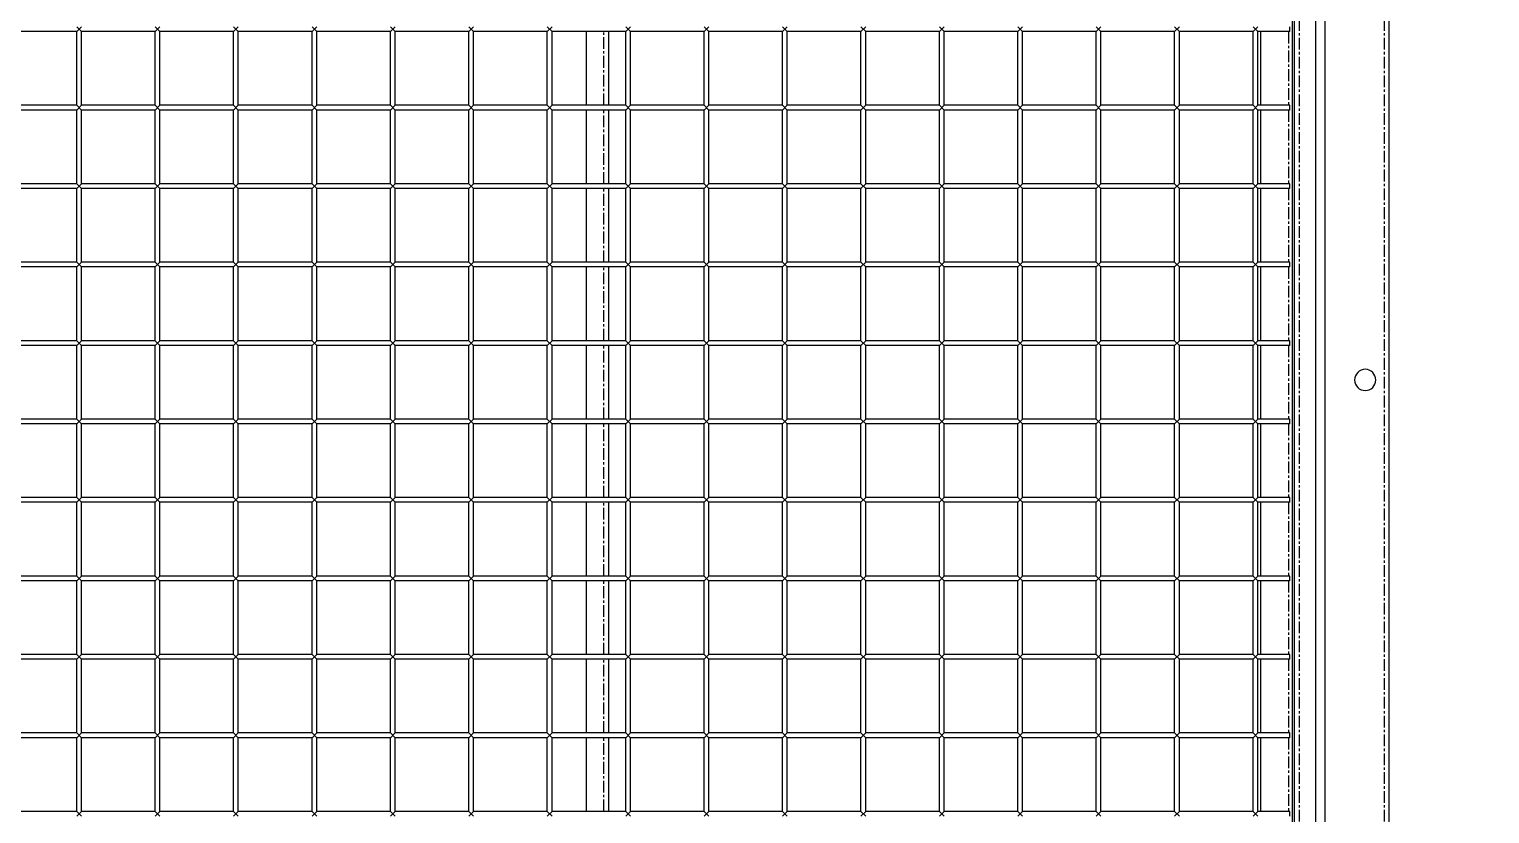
# Model space of a CAD drawing. Header units: millimetres. Extents: x -198529 to 244266, y -64 to 158464.
# Drawn here: x -170966 to -170034, y 107174 to 107674 of the extents above; entities that cross this region are included whole.
import ezdxf

# ---------------------------------------------------------------- set-up
doc = ezdxf.new("R2010")
doc.units = ezdxf.units.MM
doc.linetypes.add('CENTER', pattern=[12, 7.5, -1.5, 1.5, -1.5])
doc.linetypes.add('HIDDEN2', pattern=[4.7625, 3.175, -1.5875])
doc.layers.add('0-DCC', color=30, linetype='Continuous')
doc.layers.add('K-CEIL-DCC-RACK', color=10, linetype='Continuous')

# ---------------------------------------------------------------- blocks, each defined once
blk = doc.blocks.new('DCC2850x1800(右)')
at = {"color": 0, "linetype": 'Continuous'}
for p, q in [((62906, -72678.48), (62906, -74478.48)), ((62966, -74478.48), (62966, -72678.48)), ((62967.5, -72730.88), (62967.5, -74426.08)), ((62969, -73706.48), (62969, -73703.48)), ((62969, -73706.48), (62989.5, -73706.48)), ((62987.5, -73753.48), (62987.5, -73706.48)), ((62992.5, -73703.48), (62989.5, -73706.48)), ((62992.5, -73706.48), (62989.5, -73703.48)), ((62989.5, -73753.48), (62989.5, -73706.48)), ((62992.5, -73753.48), (62992.5, -73706.48)), ((62992.5, -73706.48), (63039.5, -73706.48)), ((63042.5, -73703.48), (63039.5, -73706.48)), ((63042.5, -73706.48), (63039.5, -73703.48)), ((63039.5, -73753.48), (63039.5, -73706.48)), ((63042.5, -73706.48), (63089.5, -73706.48)), ((63042.5, -73753.48), (63042.5, -73706.48)), ((63092.5, -73703.48), (63089.5, -73706.48)), ((63092.5, -73706.48), (63089.5, -73703.48)), ((63089.5, -73753.48), (63089.5, -73706.48)), ((63092.5, -73706.48), (63139.5, -73706.48)), ((63092.5, -73753.48), (63092.5, -73706.48)), ((63142.5, -73703.48), (63139.5, -73706.48)), ((63142.5, -73706.48), (63139.5, -73703.48)), ((63139.5, -73753.48), (63139.5, -73706.48)), ((63142.5, -73706.48), (63189.5, -73706.48)), ((63142.5, -73753.48), (63142.5, -73706.48)), ((63192.5, -73703.48), (63189.5, -73706.48)), ((63192.5, -73706.48), (63189.5, -73703.48)), ((63189.5, -73753.48), (63189.5, -73706.48)), ((63192.5, -73706.48), (63239.5, -73706.48)), ((63192.5, -73753.48), (63192.5, -73706.48)), ((63242.5, -73703.48), (63239.5, -73706.48)), ((63242.5, -73706.48), (63239.5, -73703.48)), ((63239.5, -73753.48), (63239.5, -73706.48)), ((63242.5, -73706.48), (63289.5, -73706.48)), ((63242.5, -73753.48), (63242.5, -73706.48)), ((63292.5, -73703.48), (63289.5, -73706.48)), ((63292.5, -73706.48), (63289.5, -73703.48)), ((63289.5, -73753.48), (63289.5, -73706.48)), ((63292.5, -73706.48), (63339.5, -73706.48)), ((63292.5, -73753.48), (63292.5, -73706.48)), ((63342.5, -73703.48), (63339.5, -73706.48)), ((63342.5, -73706.48), (63339.5, -73703.48)), ((63339.5, -73753.48), (63339.5, -73706.48)), ((63342.5, -73706.48), (63389.5, -73706.48)), ((63342.5, -73753.48), (63342.5, -73706.48)), ((63392.5, -73703.48), (63389.5, -73706.48)), ((63392.5, -73706.48), (63389.5, -73703.48)), ((63389.5, -73753.48), (63389.5, -73706.48)), ((63392.5, -73706.48), (63439.5, -73706.48)), ((63392.5, -73753.48), (63392.5, -73706.48)), ((63403.5, -73706.48), (63403.5, -73753.48)), ((63417.5, -73753.48), (63417.5, -73706.48)), ((63442.5, -73703.48), (63439.5, -73706.48)), ((63442.5, -73706.48), (63439.5, -73703.48)), ((63439.5, -73753.48), (63439.5, -73706.48)), ((63442.5, -73706.48), (63489.5, -73706.48)), ((63442.5, -73753.48), (63442.5, -73706.48)), ((63492.5, -73703.48), (63489.5, -73706.48)), ((63492.5, -73706.48), (63489.5, -73703.48)), ((63489.5, -73753.48), (63489.5, -73706.48)), ((63492.5, -73706.48), (63539.5, -73706.48)), ((63492.5, -73753.48), (63492.5, -73706.48)), ((63542.5, -73703.48), (63539.5, -73706.48)), ((63542.5, -73706.48), (63539.5, -73703.48)), ((63539.5, -73753.48), (63539.5, -73706.48)), ((63542.5, -73706.48), (63589.5, -73706.48)), ((63542.5, -73753.48), (63542.5, -73706.48)), ((63592.5, -73703.48), (63589.5, -73706.48)), ((63592.5, -73706.48), (63589.5, -73703.48)), ((63589.5, -73753.48), (63589.5, -73706.48)), ((63592.5, -73706.48), (63639.5, -73706.48)), ((63592.5, -73753.48), (63592.5, -73706.48)), ((63642.5, -73703.48), (63639.5, -73706.48)), ((63642.5, -73706.48), (63639.5, -73703.48)), ((63639.5, -73753.48), (63639.5, -73706.48)), ((63642.5, -73706.48), (63689.5, -73706.48)), ((63642.5, -73753.48), (63642.5, -73706.48)), ((63692.5, -73703.48), (63689.5, -73706.48)), ((63692.5, -73706.48), (63689.5, -73703.48)), ((63689.5, -73753.48), (63689.5, -73706.48)), ((63692.5, -73706.48), (63739.5, -73706.48)), ((63692.5, -73753.48), (63692.5, -73706.48)), ((63742.5, -73703.48), (63739.5, -73706.48)), ((63742.5, -73706.48), (63739.5, -73703.48)), ((63739.5, -73753.48), (63739.5, -73706.48)), ((63742.5, -73706.48), (63789.5, -73706.48)), ((63742.5, -73753.48), (63742.5, -73706.48)), ((62969, -73753.48), (62989.5, -73753.48)), ((62969, -73756.48), (62969, -73753.48)), ((62969, -73756.48), (62989.5, -73756.48)), ((62987.5, -73803.48), (62987.5, -73756.48)), ((62992.5, -73753.48), (62989.5, -73756.48)), ((62992.5, -73756.48), (62989.5, -73753.48)), ((62989.5, -73803.48), (62989.5, -73756.48)), ((62992.5, -73753.48), (63039.5, -73753.48)), ((62992.5, -73803.48), (62992.5, -73756.48)), ((62992.5, -73756.48), (63039.5, -73756.48)), ((63042.5, -73753.48), (63039.5, -73756.48)), ((63042.5, -73756.48), (63039.5, -73753.48)), ((63039.5, -73803.48), (63039.5, -73756.48)), ((63042.5, -73753.48), (63089.5, -73753.48)), ((63042.5, -73756.48), (63089.5, -73756.48)), ((63042.5, -73803.48), (63042.5, -73756.48)), ((63092.5, -73753.48), (63089.5, -73756.48)), ((63092.5, -73756.48), (63089.5, -73753.48)), ((63089.5, -73803.48), (63089.5, -73756.48)), ((63092.5, -73753.48), (63139.5, -73753.48)), ((63092.5, -73756.48), (63139.5, -73756.48)), ((63092.5, -73803.48), (63092.5, -73756.48)), ((63142.5, -73753.48), (63139.5, -73756.48)), ((63142.5, -73756.48), (63139.5, -73753.48)), ((63139.5, -73803.48), (63139.5, -73756.48)), ((63142.5, -73753.48), (63189.5, -73753.48)), ((63142.5, -73756.48), (63189.5, -73756.48)), ((63142.5, -73803.48), (63142.5, -73756.48)), ((63192.5, -73753.48), (63189.5, -73756.48)), ((63192.5, -73756.48), (63189.5, -73753.48)), ((63189.5, -73803.48), (63189.5, -73756.48)), ((63192.5, -73753.48), (63239.5, -73753.48)), ((63192.5, -73756.48), (63239.5, -73756.48)), ((63192.5, -73803.48), (63192.5, -73756.48)), ((63242.5, -73753.48), (63239.5, -73756.48)), ((63242.5, -73756.48), (63239.5, -73753.48)), ((63239.5, -73803.48), (63239.5, -73756.48)), ((63242.5, -73753.48), (63289.5, -73753.48)), ((63242.5, -73756.48), (63289.5, -73756.48)), ((63242.5, -73803.48), (63242.5, -73756.48)), ((63292.5, -73753.48), (63289.5, -73756.48)), ((63292.5, -73756.48), (63289.5, -73753.48)), ((63289.5, -73803.48), (63289.5, -73756.48)), ((63292.5, -73753.48), (63339.5, -73753.48)), ((63292.5, -73756.48), (63339.5, -73756.48)), ((63292.5, -73803.48), (63292.5, -73756.48)), ((63342.5, -73753.48), (63339.5, -73756.48)), ((63342.5, -73756.48), (63339.5, -73753.48)), ((63339.5, -73803.48), (63339.5, -73756.48)), ((63342.5, -73753.48), (63389.5, -73753.48)), ((63342.5, -73756.48), (63389.5, -73756.48)), ((63342.5, -73803.48), (63342.5, -73756.48)), ((63392.5, -73753.48), (63389.5, -73756.48)), ((63392.5, -73756.48), (63389.5, -73753.48)), ((63389.5, -73803.48), (63389.5, -73756.48)), ((63392.5, -73753.48), (63439.5, -73753.48)), ((63392.5, -73756.48), (63439.5, -73756.48)), ((63392.5, -73803.48), (63392.5, -73756.48)), ((63403.5, -73756.48), (63403.5, -73803.48)), ((63417.5, -73803.48), (63417.5, -73756.48)), ((63442.5, -73753.48), (63439.5, -73756.48)), ((63442.5, -73756.48), (63439.5, -73753.48)), ((63439.5, -73803.48), (63439.5, -73756.48)), ((63442.5, -73753.48), (63489.5, -73753.48)), ((63442.5, -73756.48), (63489.5, -73756.48)), ((63442.5, -73803.48), (63442.5, -73756.48)), ((63492.5, -73753.48), (63489.5, -73756.48)), ((63492.5, -73756.48), (63489.5, -73753.48)), ((63489.5, -73803.48), (63489.5, -73756.48)), ((63492.5, -73753.48), (63539.5, -73753.48)), ((63492.5, -73756.48), (63539.5, -73756.48)), ((63492.5, -73803.48), (63492.5, -73756.48)), ((63542.5, -73753.48), (63539.5, -73756.48)), ((63542.5, -73756.48), (63539.5, -73753.48)), ((63539.5, -73803.48), (63539.5, -73756.48)), ((63542.5, -73753.48), (63589.5, -73753.48)), ((63542.5, -73756.48), (63589.5, -73756.48)), ((63542.5, -73803.48), (63542.5, -73756.48)), ((63592.5, -73753.48), (63589.5, -73756.48)), ((63592.5, -73756.48), (63589.5, -73753.48)), ((63589.5, -73803.48), (63589.5, -73756.48)), ((63592.5, -73753.48), (63639.5, -73753.48)), ((63592.5, -73756.48), (63639.5, -73756.48)), ((63592.5, -73803.48), (63592.5, -73756.48)), ((63642.5, -73753.48), (63639.5, -73756.48)), ((63642.5, -73756.48), (63639.5, -73753.48)), ((63639.5, -73803.48), (63639.5, -73756.48)), ((63642.5, -73753.48), (63689.5, -73753.48)), ((63642.5, -73756.48), (63689.5, -73756.48)), ((63642.5, -73803.48), (63642.5, -73756.48)), ((63692.5, -73753.48), (63689.5, -73756.48)), ((63692.5, -73756.48), (63689.5, -73753.48)), ((63689.5, -73803.48), (63689.5, -73756.48)), ((63692.5, -73753.48), (63739.5, -73753.48)), ((63692.5, -73756.48), (63739.5, -73756.48)), ((63692.5, -73803.48), (63692.5, -73756.48)), ((63742.5, -73753.48), (63739.5, -73756.48)), ((63742.5, -73756.48), (63739.5, -73753.48)), ((63739.5, -73803.48), (63739.5, -73756.48)), ((63742.5, -73753.48), (63789.5, -73753.48)), ((63742.5, -73756.48), (63789.5, -73756.48)), ((63742.5, -73803.48), (63742.5, -73756.48)), ((62969, -73803.48), (62989.5, -73803.48)), ((62969, -73806.48), (62969, -73803.48)), ((62969, -73806.48), (62989.5, -73806.48)), ((62987.5, -73853.48), (62987.5, -73806.48)), ((62992.5, -73803.48), (62989.5, -73806.48)), ((62992.5, -73806.48), (62989.5, -73803.48)), ((62989.5, -73853.48), (62989.5, -73806.48)), ((62992.5, -73803.48), (63039.5, -73803.48)), ((62992.5, -73853.48), (62992.5, -73806.48)), ((62992.5, -73806.48), (63039.5, -73806.48)), ((63042.5, -73803.48), (63039.5, -73806.48)), ((63042.5, -73806.48), (63039.5, -73803.48)), ((63039.5, -73853.48), (63039.5, -73806.48)), ((63042.5, -73803.48), (63089.5, -73803.48)), ((63042.5, -73806.48), (63089.5, -73806.48)), ((63042.5, -73853.48), (63042.5, -73806.48)), ((63092.5, -73803.48), (63089.5, -73806.48)), ((63092.5, -73806.48), (63089.5, -73803.48)), ((63089.5, -73853.48), (63089.5, -73806.48)), ((63092.5, -73803.48), (63139.5, -73803.48)), ((63092.5, -73806.48), (63139.5, -73806.48)), ((63092.5, -73853.48), (63092.5, -73806.48)), ((63142.5, -73803.48), (63139.5, -73806.48)), ((63142.5, -73806.48), (63139.5, -73803.48)), ((63139.5, -73853.48), (63139.5, -73806.48)), ((63142.5, -73803.48), (63189.5, -73803.48)), ((63142.5, -73806.48), (63189.5, -73806.48)), ((63142.5, -73853.48), (63142.5, -73806.48)), ((63192.5, -73803.48), (63189.5, -73806.48)), ((63192.5, -73806.48), (63189.5, -73803.48)), ((63189.5, -73853.48), (63189.5, -73806.48)), ((63192.5, -73803.48), (63239.5, -73803.48)), ((63192.5, -73806.48), (63239.5, -73806.48)), ((63192.5, -73853.48), (63192.5, -73806.48)), ((63242.5, -73803.48), (63239.5, -73806.48)), ((63242.5, -73806.48), (63239.5, -73803.48)), ((63239.5, -73853.48), (63239.5, -73806.48)), ((63242.5, -73803.48), (63289.5, -73803.48)), ((63242.5, -73806.48), (63289.5, -73806.48)), ((63242.5, -73853.48), (63242.5, -73806.48)), ((63292.5, -73803.48), (63289.5, -73806.48)), ((63292.5, -73806.48), (63289.5, -73803.48)), ((63289.5, -73853.48), (63289.5, -73806.48)), ((63292.5, -73803.48), (63339.5, -73803.48)), ((63292.5, -73806.48), (63339.5, -73806.48)), ((63292.5, -73853.48), (63292.5, -73806.48)), ((63342.5, -73803.48), (63339.5, -73806.48)), ((63342.5, -73806.48), (63339.5, -73803.48)), ((63339.5, -73853.48), (63339.5, -73806.48)), ((63342.5, -73803.48), (63389.5, -73803.48)), ((63342.5, -73806.48), (63389.5, -73806.48)), ((63342.5, -73853.48), (63342.5, -73806.48)), ((63392.5, -73803.48), (63389.5, -73806.48)), ((63392.5, -73806.48), (63389.5, -73803.48)), ((63389.5, -73853.48), (63389.5, -73806.48)), ((63392.5, -73803.48), (63439.5, -73803.48)), ((63392.5, -73806.48), (63439.5, -73806.48)), ((63392.5, -73853.48), (63392.5, -73806.48)), ((63403.5, -73806.48), (63403.5, -73853.48)), ((63417.5, -73853.48), (63417.5, -73806.48)), ((63442.5, -73803.48), (63439.5, -73806.48)), ((63442.5, -73806.48), (63439.5, -73803.48)), ((63439.5, -73853.48), (63439.5, -73806.48)), ((63442.5, -73803.48), (63489.5, -73803.48)), ((63442.5, -73806.48), (63489.5, -73806.48)), ((63442.5, -73853.48), (63442.5, -73806.48)), ((63492.5, -73803.48), (63489.5, -73806.48)), ((63492.5, -73806.48), (63489.5, -73803.48)), ((63489.5, -73853.48), (63489.5, -73806.48)), ((63492.5, -73803.48), (63539.5, -73803.48)), ((63492.5, -73806.48), (63539.5, -73806.48)), ((63492.5, -73853.48), (63492.5, -73806.48)), ((63542.5, -73803.48), (63539.5, -73806.48)), ((63542.5, -73806.48), (63539.5, -73803.48)), ((63539.5, -73853.48), (63539.5, -73806.48)), ((63542.5, -73803.48), (63589.5, -73803.48)), ((63542.5, -73806.48), (63589.5, -73806.48)), ((63542.5, -73853.48), (63542.5, -73806.48)), ((63592.5, -73803.48), (63589.5, -73806.48)), ((63592.5, -73806.48), (63589.5, -73803.48)), ((63589.5, -73853.48), (63589.5, -73806.48)), ((63592.5, -73803.48), (63639.5, -73803.48)), ((63592.5, -73806.48), (63639.5, -73806.48)), ((63592.5, -73853.48), (63592.5, -73806.48)), ((63642.5, -73803.48), (63639.5, -73806.48)), ((63642.5, -73806.48), (63639.5, -73803.48)), ((63639.5, -73853.48), (63639.5, -73806.48)), ((63642.5, -73803.48), (63689.5, -73803.48)), ((63642.5, -73806.48), (63689.5, -73806.48)), ((63642.5, -73853.48), (63642.5, -73806.48)), ((63692.5, -73803.48), (63689.5, -73806.48)), ((63692.5, -73806.48), (63689.5, -73803.48)), ((63689.5, -73853.48), (63689.5, -73806.48)), ((63692.5, -73803.48), (63739.5, -73803.48)), ((63692.5, -73806.48), (63739.5, -73806.48)), ((63692.5, -73853.48), (63692.5, -73806.48)), ((63742.5, -73803.48), (63739.5, -73806.48)), ((63742.5, -73806.48), (63739.5, -73803.48)), ((63739.5, -73853.48), (63739.5, -73806.48)), ((63742.5, -73803.48), (63789.5, -73803.48)), ((63742.5, -73806.48), (63789.5, -73806.48)), ((63742.5, -73853.48), (63742.5, -73806.48)), ((62969, -73853.48), (62989.5, -73853.48)), ((62969, -73856.48), (62969, -73853.48)), ((62969, -73856.48), (62989.5, -73856.48)), ((62987.5, -73903.48), (62987.5, -73856.48)), ((62992.5, -73853.48), (62989.5, -73856.48)), ((62992.5, -73856.48), (62989.5, -73853.48)), ((62989.5, -73903.48), (62989.5, -73856.48)), ((62992.5, -73853.48), (63039.5, -73853.48)), ((62992.5, -73903.48), (62992.5, -73856.48)), ((62992.5, -73856.48), (63039.5, -73856.48)), ((63042.5, -73853.48), (63039.5, -73856.48)), ((63042.5, -73856.48), (63039.5, -73853.48)), ((63039.5, -73903.48), (63039.5, -73856.48)), ((63042.5, -73853.48), (63089.5, -73853.48)), ((63042.5, -73856.48), (63089.5, -73856.48)), ((63042.5, -73903.48), (63042.5, -73856.48)), ((63092.5, -73853.48), (63089.5, -73856.48)), ((63092.5, -73856.48), (63089.5, -73853.48)), ((63089.5, -73903.48), (63089.5, -73856.48)), ((63092.5, -73853.48), (63139.5, -73853.48)), ((63092.5, -73856.48), (63139.5, -73856.48)), ((63092.5, -73903.48), (63092.5, -73856.48)), ((63142.5, -73853.48), (63139.5, -73856.48)), ((63142.5, -73856.48), (63139.5, -73853.48)), ((63139.5, -73903.48), (63139.5, -73856.48)), ((63142.5, -73853.48), (63189.5, -73853.48)), ((63142.5, -73856.48), (63189.5, -73856.48)), ((63142.5, -73903.48), (63142.5, -73856.48)), ((63192.5, -73853.48), (63189.5, -73856.48)), ((63192.5, -73856.48), (63189.5, -73853.48)), ((63189.5, -73903.48), (63189.5, -73856.48)), ((63192.5, -73853.48), (63239.5, -73853.48)), ((63192.5, -73856.48), (63239.5, -73856.48)), ((63192.5, -73903.48), (63192.5, -73856.48)), ((63242.5, -73853.48), (63239.5, -73856.48)), ((63242.5, -73856.48), (63239.5, -73853.48)), ((63239.5, -73903.48), (63239.5, -73856.48)), ((63242.5, -73853.48), (63289.5, -73853.48)), ((63242.5, -73856.48), (63289.5, -73856.48)), ((63242.5, -73903.48), (63242.5, -73856.48)), ((63292.5, -73853.48), (63289.5, -73856.48)), ((63292.5, -73856.48), (63289.5, -73853.48)), ((63289.5, -73903.48), (63289.5, -73856.48)), ((63292.5, -73853.48), (63339.5, -73853.48)), ((63292.5, -73856.48), (63339.5, -73856.48)), ((63292.5, -73903.48), (63292.5, -73856.48)), ((63342.5, -73853.48), (63339.5, -73856.48)), ((63342.5, -73856.48), (63339.5, -73853.48)), ((63339.5, -73903.48), (63339.5, -73856.48)), ((63342.5, -73853.48), (63389.5, -73853.48)), ((63342.5, -73856.48), (63389.5, -73856.48)), ((63342.5, -73903.48), (63342.5, -73856.48)), ((63392.5, -73853.48), (63389.5, -73856.48)), ((63392.5, -73856.48), (63389.5, -73853.48)), ((63389.5, -73903.48), (63389.5, -73856.48)), ((63392.5, -73853.48), (63439.5, -73853.48)), ((63392.5, -73856.48), (63439.5, -73856.48)), ((63392.5, -73903.48), (63392.5, -73856.48)), ((63403.5, -73856.48), (63403.5, -73903.48)), ((63417.5, -73903.48), (63417.5, -73856.48)), ((63442.5, -73853.48), (63439.5, -73856.48)), ((63442.5, -73856.48), (63439.5, -73853.48)), ((63439.5, -73903.48), (63439.5, -73856.48)), ((63442.5, -73853.48), (63489.5, -73853.48)), ((63442.5, -73856.48), (63489.5, -73856.48)), ((63442.5, -73903.48), (63442.5, -73856.48)), ((63492.5, -73853.48), (63489.5, -73856.48)), ((63492.5, -73856.48), (63489.5, -73853.48)), ((63489.5, -73903.48), (63489.5, -73856.48)), ((63492.5, -73853.48), (63539.5, -73853.48)), ((63492.5, -73856.48), (63539.5, -73856.48)), ((63492.5, -73903.48), (63492.5, -73856.48)), ((63542.5, -73853.48), (63539.5, -73856.48)), ((63542.5, -73856.48), (63539.5, -73853.48)), ((63539.5, -73903.48), (63539.5, -73856.48)), ((63542.5, -73853.48), (63589.5, -73853.48)), ((63542.5, -73856.48), (63589.5, -73856.48)), ((63542.5, -73903.48), (63542.5, -73856.48)), ((63592.5, -73853.48), (63589.5, -73856.48)), ((63592.5, -73856.48), (63589.5, -73853.48)), ((63589.5, -73903.48), (63589.5, -73856.48)), ((63592.5, -73853.48), (63639.5, -73853.48)), ((63592.5, -73856.48), (63639.5, -73856.48)), ((63592.5, -73903.48), (63592.5, -73856.48)), ((63642.5, -73853.48), (63639.5, -73856.48)), ((63642.5, -73856.48), (63639.5, -73853.48)), ((63639.5, -73903.48), (63639.5, -73856.48)), ((63642.5, -73853.48), (63689.5, -73853.48)), ((63642.5, -73856.48), (63689.5, -73856.48)), ((63642.5, -73903.48), (63642.5, -73856.48)), ((63692.5, -73853.48), (63689.5, -73856.48)), ((63692.5, -73856.48), (63689.5, -73853.48)), ((63689.5, -73903.48), (63689.5, -73856.48)), ((63692.5, -73853.48), (63739.5, -73853.48)), ((63692.5, -73856.48), (63739.5, -73856.48)), ((63692.5, -73903.48), (63692.5, -73856.48)), ((63742.5, -73853.48), (63739.5, -73856.48)), ((63742.5, -73856.48), (63739.5, -73853.48)), ((63739.5, -73903.48), (63739.5, -73856.48)), ((63742.5, -73853.48), (63789.5, -73853.48)), ((63742.5, -73856.48), (63789.5, -73856.48)), ((63742.5, -73903.48), (63742.5, -73856.48)), ((62969, -73903.48), (62989.5, -73903.48)), ((62969, -73906.48), (62969, -73903.48)), ((62992.5, -73903.48), (62989.5, -73906.48)), ((62992.5, -73906.48), (62989.5, -73903.48)), ((62992.5, -73903.48), (63039.5, -73903.48)), ((63042.5, -73903.48), (63039.5, -73906.48)), ((63042.5, -73906.48), (63039.5, -73903.48)), ((63042.5, -73903.48), (63089.5, -73903.48)), ((63092.5, -73903.48), (63089.5, -73906.48)), ((63092.5, -73906.48), (63089.5, -73903.48)), ((63092.5, -73903.48), (63139.5, -73903.48)), ((63142.5, -73903.48), (63139.5, -73906.48)), ((63142.5, -73906.48), (63139.5, -73903.48)), ((63142.5, -73903.48), (63189.5, -73903.48)), ((63192.5, -73903.48), (63189.5, -73906.48)), ((63192.5, -73906.48), (63189.5, -73903.48)), ((63192.5, -73903.48), (63239.5, -73903.48)), ((63242.5, -73903.48), (63239.5, -73906.48)), ((63242.5, -73906.48), (63239.5, -73903.48)), ((63242.5, -73903.48), (63289.5, -73903.48)), ((63292.5, -73903.48), (63289.5, -73906.48)), ((63292.5, -73906.48), (63289.5, -73903.48)), ((63292.5, -73903.48), (63339.5, -73903.48)), ((63342.5, -73903.48), (63339.5, -73906.48)), ((63342.5, -73906.48), (63339.5, -73903.48)), ((63342.5, -73903.48), (63389.5, -73903.48)), ((63392.5, -73903.48), (63389.5, -73906.48)), ((63392.5, -73906.48), (63389.5, -73903.48)), ((63392.5, -73903.48), (63439.5, -73903.48)), ((63442.5, -73903.48), (63439.5, -73906.48)), ((63442.5, -73906.48), (63439.5, -73903.48)), ((63442.5, -73903.48), (63489.5, -73903.48)), ((63492.5, -73903.48), (63489.5, -73906.48)), ((63492.5, -73906.48), (63489.5, -73903.48)), ((63492.5, -73903.48), (63539.5, -73903.48)), ((63542.5, -73903.48), (63539.5, -73906.48)), ((63542.5, -73906.48), (63539.5, -73903.48)), ((63542.5, -73903.48), (63589.5, -73903.48)), ((63592.5, -73903.48), (63589.5, -73906.48)), ((63592.5, -73906.48), (63589.5, -73903.48)), ((63592.5, -73903.48), (63639.5, -73903.48)), ((63642.5, -73903.48), (63639.5, -73906.48)), ((63642.5, -73906.48), (63639.5, -73903.48)), ((63642.5, -73903.48), (63689.5, -73903.48)), ((63692.5, -73903.48), (63689.5, -73906.48)), ((63692.5, -73906.48), (63689.5, -73903.48)), ((63692.5, -73903.48), (63739.5, -73903.48)), ((63742.5, -73903.48), (63739.5, -73906.48)), ((63742.5, -73906.48), (63739.5, -73903.48)), ((63742.5, -73903.48), (63789.5, -73903.48)), ((62969, -73906.48), (62989.5, -73906.48)), ((62987.5, -73953.48), (62987.5, -73906.48)), ((62989.5, -73953.48), (62989.5, -73906.48)), ((62992.5, -73953.48), (62992.5, -73906.48)), ((62992.5, -73906.48), (63039.5, -73906.48)), ((63039.5, -73953.48), (63039.5, -73906.48)), ((63042.5, -73906.48), (63089.5, -73906.48)), ((63042.5, -73953.48), (63042.5, -73906.48)), ((63089.5, -73953.48), (63089.5, -73906.48)), ((63092.5, -73906.48), (63139.5, -73906.48)), ((63092.5, -73953.48), (63092.5, -73906.48)), ((63139.5, -73953.48), (63139.5, -73906.48)), ((63142.5, -73906.48), (63189.5, -73906.48)), ((63142.5, -73953.48), (63142.5, -73906.48)), ((63189.5, -73953.48), (63189.5, -73906.48)), ((63192.5, -73906.48), (63239.5, -73906.48)), ((63192.5, -73953.48), (63192.5, -73906.48)), ((63239.5, -73953.48), (63239.5, -73906.48)), ((63242.5, -73906.48), (63289.5, -73906.48)), ((63242.5, -73953.48), (63242.5, -73906.48)), ((63289.5, -73953.48), (63289.5, -73906.48)), ((63292.5, -73906.48), (63339.5, -73906.48)), ((63292.5, -73953.48), (63292.5, -73906.48)), ((63339.5, -73953.48), (63339.5, -73906.48)), ((63342.5, -73906.48), (63389.5, -73906.48)), ((63342.5, -73953.48), (63342.5, -73906.48)), ((63389.5, -73953.48), (63389.5, -73906.48)), ((63392.5, -73906.48), (63439.5, -73906.48)), ((63392.5, -73953.48), (63392.5, -73906.48)), ((63403.5, -73906.48), (63403.5, -73953.48)), ((63417.5, -73953.48), (63417.5, -73906.48)), ((63439.5, -73953.48), (63439.5, -73906.48)), ((63442.5, -73906.48), (63489.5, -73906.48)), ((63442.5, -73953.48), (63442.5, -73906.48)), ((63489.5, -73953.48), (63489.5, -73906.48)), ((63492.5, -73906.48), (63539.5, -73906.48)), ((63492.5, -73953.48), (63492.5, -73906.48)), ((63539.5, -73953.48), (63539.5, -73906.48)), ((63542.5, -73906.48), (63589.5, -73906.48)), ((63542.5, -73953.48), (63542.5, -73906.48)), ((63589.5, -73953.48), (63589.5, -73906.48)), ((63592.5, -73906.48), (63639.5, -73906.48)), ((63592.5, -73953.48), (63592.5, -73906.48)), ((63639.5, -73953.48), (63639.5, -73906.48)), ((63642.5, -73906.48), (63689.5, -73906.48)), ((63642.5, -73953.48), (63642.5, -73906.48)), ((63689.5, -73953.48), (63689.5, -73906.48)), ((63692.5, -73906.48), (63739.5, -73906.48)), ((63692.5, -73953.48), (63692.5, -73906.48)), ((63739.5, -73953.48), (63739.5, -73906.48)), ((63742.5, -73906.48), (63789.5, -73906.48)), ((63742.5, -73953.48), (63742.5, -73906.48)), ((62969, -73953.48), (62989.5, -73953.48)), ((62969, -73956.48), (62969, -73953.48)), ((62969, -73956.48), (62989.5, -73956.48)), ((62987.5, -74003.48), (62987.5, -73956.48)), ((62992.5, -73953.48), (62989.5, -73956.48)), ((62992.5, -73956.48), (62989.5, -73953.48)), ((62989.5, -74003.48), (62989.5, -73956.48)), ((62992.5, -73953.48), (63039.5, -73953.48)), ((62992.5, -74003.48), (62992.5, -73956.48)), ((62992.5, -73956.48), (63039.5, -73956.48)), ((63042.5, -73953.48), (63039.5, -73956.48)), ((63042.5, -73956.48), (63039.5, -73953.48)), ((63039.5, -74003.48), (63039.5, -73956.48)), ((63042.5, -73953.48), (63089.5, -73953.48)), ((63042.5, -73956.48), (63089.5, -73956.48)), ((63042.5, -74003.48), (63042.5, -73956.48)), ((63092.5, -73953.48), (63089.5, -73956.48)), ((63092.5, -73956.48), (63089.5, -73953.48)), ((63089.5, -74003.48), (63089.5, -73956.48)), ((63092.5, -73953.48), (63139.5, -73953.48)), ((63092.5, -73956.48), (63139.5, -73956.48)), ((63092.5, -74003.48), (63092.5, -73956.48)), ((63142.5, -73953.48), (63139.5, -73956.48)), ((63142.5, -73956.48), (63139.5, -73953.48)), ((63139.5, -74003.48), (63139.5, -73956.48)), ((63142.5, -73953.48), (63189.5, -73953.48)), ((63142.5, -73956.48), (63189.5, -73956.48)), ((63142.5, -74003.48), (63142.5, -73956.48)), ((63192.5, -73953.48), (63189.5, -73956.48)), ((63192.5, -73956.48), (63189.5, -73953.48)), ((63189.5, -74003.48), (63189.5, -73956.48)), ((63192.5, -73953.48), (63239.5, -73953.48)), ((63192.5, -73956.48), (63239.5, -73956.48)), ((63192.5, -74003.48), (63192.5, -73956.48)), ((63242.5, -73953.48), (63239.5, -73956.48)), ((63242.5, -73956.48), (63239.5, -73953.48)), ((63239.5, -74003.48), (63239.5, -73956.48)), ((63242.5, -73953.48), (63289.5, -73953.48)), ((63242.5, -73956.48), (63289.5, -73956.48)), ((63242.5, -74003.48), (63242.5, -73956.48)), ((63292.5, -73953.48), (63289.5, -73956.48)), ((63292.5, -73956.48), (63289.5, -73953.48)), ((63289.5, -74003.48), (63289.5, -73956.48)), ((63292.5, -73953.48), (63339.5, -73953.48)), ((63292.5, -73956.48), (63339.5, -73956.48)), ((63292.5, -74003.48), (63292.5, -73956.48)), ((63342.5, -73953.48), (63339.5, -73956.48)), ((63342.5, -73956.48), (63339.5, -73953.48)), ((63339.5, -74003.48), (63339.5, -73956.48)), ((63342.5, -73953.48), (63389.5, -73953.48)), ((63342.5, -73956.48), (63389.5, -73956.48)), ((63342.5, -74003.48), (63342.5, -73956.48)), ((63392.5, -73953.48), (63389.5, -73956.48)), ((63392.5, -73956.48), (63389.5, -73953.48)), ((63389.5, -74003.48), (63389.5, -73956.48)), ((63392.5, -73953.48), (63439.5, -73953.48)), ((63392.5, -73956.48), (63439.5, -73956.48)), ((63392.5, -74003.48), (63392.5, -73956.48)), ((63403.5, -73956.48), (63403.5, -74003.48)), ((63417.5, -74003.48), (63417.5, -73956.48)), ((63442.5, -73953.48), (63439.5, -73956.48)), ((63442.5, -73956.48), (63439.5, -73953.48)), ((63439.5, -74003.48), (63439.5, -73956.48)), ((63442.5, -73953.48), (63489.5, -73953.48)), ((63442.5, -73956.48), (63489.5, -73956.48)), ((63442.5, -74003.48), (63442.5, -73956.48)), ((63492.5, -73953.48), (63489.5, -73956.48)), ((63492.5, -73956.48), (63489.5, -73953.48)), ((63489.5, -74003.48), (63489.5, -73956.48)), ((63492.5, -73953.48), (63539.5, -73953.48)), ((63492.5, -73956.48), (63539.5, -73956.48)), ((63492.5, -74003.48), (63492.5, -73956.48)), ((63542.5, -73953.48), (63539.5, -73956.48)), ((63542.5, -73956.48), (63539.5, -73953.48)), ((63539.5, -74003.48), (63539.5, -73956.48)), ((63542.5, -73953.48), (63589.5, -73953.48)), ((63542.5, -73956.48), (63589.5, -73956.48)), ((63542.5, -74003.48), (63542.5, -73956.48)), ((63592.5, -73953.48), (63589.5, -73956.48)), ((63592.5, -73956.48), (63589.5, -73953.48)), ((63589.5, -74003.48), (63589.5, -73956.48)), ((63592.5, -73953.48), (63639.5, -73953.48)), ((63592.5, -73956.48), (63639.5, -73956.48)), ((63592.5, -74003.48), (63592.5, -73956.48)), ((63642.5, -73953.48), (63639.5, -73956.48)), ((63642.5, -73956.48), (63639.5, -73953.48)), ((63639.5, -74003.48), (63639.5, -73956.48)), ((63642.5, -73953.48), (63689.5, -73953.48)), ((63642.5, -73956.48), (63689.5, -73956.48)), ((63642.5, -74003.48), (63642.5, -73956.48)), ((63692.5, -73953.48), (63689.5, -73956.48)), ((63692.5, -73956.48), (63689.5, -73953.48)), ((63689.5, -74003.48), (63689.5, -73956.48)), ((63692.5, -73953.48), (63739.5, -73953.48)), ((63692.5, -73956.48), (63739.5, -73956.48)), ((63692.5, -74003.48), (63692.5, -73956.48)), ((63742.5, -73953.48), (63739.5, -73956.48)), ((63742.5, -73956.48), (63739.5, -73953.48)), ((63739.5, -74003.48), (63739.5, -73956.48)), ((63742.5, -73953.48), (63789.5, -73953.48)), ((63742.5, -73956.48), (63789.5, -73956.48)), ((63742.5, -74003.48), (63742.5, -73956.48)), ((62969, -74003.48), (62989.5, -74003.48)), ((62969, -74006.48), (62969, -74003.48)), ((62969, -74006.48), (62989.5, -74006.48)), ((62987.5, -74053.48), (62987.5, -74006.48)), ((62992.5, -74003.48), (62989.5, -74006.48)), ((62992.5, -74006.48), (62989.5, -74003.48)), ((62989.5, -74053.48), (62989.5, -74006.48)), ((62992.5, -74003.48), (63039.5, -74003.48)), ((62992.5, -74053.48), (62992.5, -74006.48)), ((62992.5, -74006.48), (63039.5, -74006.48)), ((63042.5, -74003.48), (63039.5, -74006.48)), ((63042.5, -74006.48), (63039.5, -74003.48)), ((63039.5, -74053.48), (63039.5, -74006.48)), ((63042.5, -74003.48), (63089.5, -74003.48)), ((63042.5, -74006.48), (63089.5, -74006.48)), ((63042.5, -74053.48), (63042.5, -74006.48)), ((63092.5, -74003.48), (63089.5, -74006.48)), ((63092.5, -74006.48), (63089.5, -74003.48)), ((63089.5, -74053.48), (63089.5, -74006.48)), ((63092.5, -74003.48), (63139.5, -74003.48)), ((63092.5, -74006.48), (63139.5, -74006.48)), ((63092.5, -74053.48), (63092.5, -74006.48)), ((63142.5, -74003.48), (63139.5, -74006.48)), ((63142.5, -74006.48), (63139.5, -74003.48)), ((63139.5, -74053.48), (63139.5, -74006.48)), ((63142.5, -74003.48), (63189.5, -74003.48)), ((63142.5, -74006.48), (63189.5, -74006.48)), ((63142.5, -74053.48), (63142.5, -74006.48)), ((63192.5, -74003.48), (63189.5, -74006.48)), ((63192.5, -74006.48), (63189.5, -74003.48)), ((63189.5, -74053.48), (63189.5, -74006.48)), ((63192.5, -74003.48), (63239.5, -74003.48)), ((63192.5, -74006.48), (63239.5, -74006.48)), ((63192.5, -74053.48), (63192.5, -74006.48)), ((63242.5, -74003.48), (63239.5, -74006.48)), ((63242.5, -74006.48), (63239.5, -74003.48)), ((63239.5, -74053.48), (63239.5, -74006.48)), ((63242.5, -74003.48), (63289.5, -74003.48)), ((63242.5, -74006.48), (63289.5, -74006.48)), ((63242.5, -74053.48), (63242.5, -74006.48)), ((63292.5, -74003.48), (63289.5, -74006.48)), ((63292.5, -74006.48), (63289.5, -74003.48)), ((63289.5, -74053.48), (63289.5, -74006.48)), ((63292.5, -74003.48), (63339.5, -74003.48)), ((63292.5, -74006.48), (63339.5, -74006.48)), ((63292.5, -74053.48), (63292.5, -74006.48)), ((63342.5, -74003.48), (63339.5, -74006.48)), ((63342.5, -74006.48), (63339.5, -74003.48)), ((63339.5, -74053.48), (63339.5, -74006.48)), ((63342.5, -74003.48), (63389.5, -74003.48)), ((63342.5, -74006.48), (63389.5, -74006.48)), ((63342.5, -74053.48), (63342.5, -74006.48)), ((63392.5, -74003.48), (63389.5, -74006.48)), ((63392.5, -74006.48), (63389.5, -74003.48)), ((63389.5, -74053.48), (63389.5, -74006.48)), ((63392.5, -74003.48), (63439.5, -74003.48)), ((63392.5, -74006.48), (63439.5, -74006.48)), ((63392.5, -74053.48), (63392.5, -74006.48)), ((63403.5, -74006.48), (63403.5, -74053.48)), ((63417.5, -74053.48), (63417.5, -74006.48)), ((63442.5, -74003.48), (63439.5, -74006.48)), ((63442.5, -74006.48), (63439.5, -74003.48)), ((63439.5, -74053.48), (63439.5, -74006.48)), ((63442.5, -74003.48), (63489.5, -74003.48)), ((63442.5, -74006.48), (63489.5, -74006.48)), ((63442.5, -74053.48), (63442.5, -74006.48)), ((63492.5, -74003.48), (63489.5, -74006.48)), ((63492.5, -74006.48), (63489.5, -74003.48)), ((63489.5, -74053.48), (63489.5, -74006.48)), ((63492.5, -74003.48), (63539.5, -74003.48)), ((63492.5, -74006.48), (63539.5, -74006.48)), ((63492.5, -74053.48), (63492.5, -74006.48)), ((63542.5, -74003.48), (63539.5, -74006.48)), ((63542.5, -74006.48), (63539.5, -74003.48)), ((63539.5, -74053.48), (63539.5, -74006.48)), ((63542.5, -74003.48), (63589.5, -74003.48)), ((63542.5, -74006.48), (63589.5, -74006.48)), ((63542.5, -74053.48), (63542.5, -74006.48)), ((63592.5, -74003.48), (63589.5, -74006.48)), ((63592.5, -74006.48), (63589.5, -74003.48)), ((63589.5, -74053.48), (63589.5, -74006.48)), ((63592.5, -74003.48), (63639.5, -74003.48)), ((63592.5, -74006.48), (63639.5, -74006.48)), ((63592.5, -74053.48), (63592.5, -74006.48)), ((63642.5, -74003.48), (63639.5, -74006.48)), ((63642.5, -74006.48), (63639.5, -74003.48)), ((63639.5, -74053.48), (63639.5, -74006.48)), ((63642.5, -74003.48), (63689.5, -74003.48)), ((63642.5, -74006.48), (63689.5, -74006.48)), ((63642.5, -74053.48), (63642.5, -74006.48)), ((63692.5, -74003.48), (63689.5, -74006.48)), ((63692.5, -74006.48), (63689.5, -74003.48)), ((63689.5, -74053.48), (63689.5, -74006.48)), ((63692.5, -74003.48), (63739.5, -74003.48)), ((63692.5, -74006.48), (63739.5, -74006.48)), ((63692.5, -74053.48), (63692.5, -74006.48)), ((63742.5, -74003.48), (63739.5, -74006.48)), ((63742.5, -74006.48), (63739.5, -74003.48)), ((63739.5, -74053.48), (63739.5, -74006.48)), ((63742.5, -74003.48), (63789.5, -74003.48)), ((63742.5, -74006.48), (63789.5, -74006.48)), ((63742.5, -74053.48), (63742.5, -74006.48)), ((62969, -74053.48), (62989.5, -74053.48)), ((62969, -74056.48), (62969, -74053.48)), ((62992.5, -74053.48), (62989.5, -74056.48)), ((62992.5, -74056.48), (62989.5, -74053.48)), ((62992.5, -74053.48), (63039.5, -74053.48)), ((63042.5, -74053.48), (63039.5, -74056.48)), ((63042.5, -74056.48), (63039.5, -74053.48)), ((63042.5, -74053.48), (63089.5, -74053.48)), ((63092.5, -74053.48), (63089.5, -74056.48)), ((63092.5, -74056.48), (63089.5, -74053.48)), ((63092.5, -74053.48), (63139.5, -74053.48)), ((63142.5, -74053.48), (63139.5, -74056.48)), ((63142.5, -74056.48), (63139.5, -74053.48)), ((63142.5, -74053.48), (63189.5, -74053.48)), ((63192.5, -74053.48), (63189.5, -74056.48)), ((63192.5, -74056.48), (63189.5, -74053.48)), ((63192.5, -74053.48), (63239.5, -74053.48)), ((63242.5, -74053.48), (63239.5, -74056.48)), ((63242.5, -74056.48), (63239.5, -74053.48)), ((63242.5, -74053.48), (63289.5, -74053.48)), ((63292.5, -74053.48), (63289.5, -74056.48)), ((63292.5, -74056.48), (63289.5, -74053.48)), ((63292.5, -74053.48), (63339.5, -74053.48)), ((63342.5, -74053.48), (63339.5, -74056.48)), ((63342.5, -74056.48), (63339.5, -74053.48)), ((63342.5, -74053.48), (63389.5, -74053.48)), ((63392.5, -74053.48), (63389.5, -74056.48)), ((63392.5, -74056.48), (63389.5, -74053.48)), ((63392.5, -74053.48), (63439.5, -74053.48)), ((63442.5, -74053.48), (63439.5, -74056.48)), ((63442.5, -74056.48), (63439.5, -74053.48)), ((63442.5, -74053.48), (63489.5, -74053.48)), ((63492.5, -74053.48), (63489.5, -74056.48)), ((63492.5, -74056.48), (63489.5, -74053.48)), ((63492.5, -74053.48), (63539.5, -74053.48)), ((63542.5, -74053.48), (63539.5, -74056.48)), ((63542.5, -74056.48), (63539.5, -74053.48)), ((63542.5, -74053.48), (63589.5, -74053.48)), ((63592.5, -74053.48), (63589.5, -74056.48)), ((63592.5, -74056.48), (63589.5, -74053.48)), ((63592.5, -74053.48), (63639.5, -74053.48)), ((63642.5, -74053.48), (63639.5, -74056.48)), ((63642.5, -74056.48), (63639.5, -74053.48)), ((63642.5, -74053.48), (63689.5, -74053.48)), ((63692.5, -74053.48), (63689.5, -74056.48)), ((63692.5, -74056.48), (63689.5, -74053.48)), ((63692.5, -74053.48), (63739.5, -74053.48)), ((63742.5, -74053.48), (63739.5, -74056.48)), ((63742.5, -74056.48), (63739.5, -74053.48)), ((63742.5, -74053.48), (63789.5, -74053.48)), ((62969, -74056.48), (62989.5, -74056.48)), ((62987.5, -74103.48), (62987.5, -74056.48)), ((62989.5, -74103.48), (62989.5, -74056.48)), ((62992.5, -74103.48), (62992.5, -74056.48)), ((62992.5, -74056.48), (63039.5, -74056.48)), ((63039.5, -74103.48), (63039.5, -74056.48)), ((63042.5, -74056.48), (63089.5, -74056.48)), ((63042.5, -74103.48), (63042.5, -74056.48)), ((63089.5, -74103.48), (63089.5, -74056.48)), ((63092.5, -74056.48), (63139.5, -74056.48)), ((63092.5, -74103.48), (63092.5, -74056.48)), ((63139.5, -74103.48), (63139.5, -74056.48)), ((63142.5, -74056.48), (63189.5, -74056.48)), ((63142.5, -74103.48), (63142.5, -74056.48)), ((63189.5, -74103.48), (63189.5, -74056.48)), ((63192.5, -74056.48), (63239.5, -74056.48)), ((63192.5, -74103.48), (63192.5, -74056.48)), ((63239.5, -74103.48), (63239.5, -74056.48)), ((63242.5, -74056.48), (63289.5, -74056.48)), ((63242.5, -74103.48), (63242.5, -74056.48)), ((63289.5, -74103.48), (63289.5, -74056.48)), ((63292.5, -74056.48), (63339.5, -74056.48)), ((63292.5, -74103.48), (63292.5, -74056.48)), ((63339.5, -74103.48), (63339.5, -74056.48)), ((63342.5, -74056.48), (63389.5, -74056.48)), ((63342.5, -74103.48), (63342.5, -74056.48)), ((63389.5, -74103.48), (63389.5, -74056.48)), ((63392.5, -74056.48), (63439.5, -74056.48)), ((63392.5, -74103.48), (63392.5, -74056.48)), ((63403.5, -74056.48), (63403.5, -74103.48)), ((63417.5, -74103.48), (63417.5, -74056.48)), ((63439.5, -74103.48), (63439.5, -74056.48)), ((63442.5, -74056.48), (63489.5, -74056.48)), ((63442.5, -74103.48), (63442.5, -74056.48)), ((63489.5, -74103.48), (63489.5, -74056.48)), ((63492.5, -74056.48), (63539.5, -74056.48)), ((63492.5, -74103.48), (63492.5, -74056.48)), ((63539.5, -74103.48), (63539.5, -74056.48)), ((63542.5, -74056.48), (63589.5, -74056.48)), ((63542.5, -74103.48), (63542.5, -74056.48)), ((63589.5, -74103.48), (63589.5, -74056.48)), ((63592.5, -74056.48), (63639.5, -74056.48)), ((63592.5, -74103.48), (63592.5, -74056.48)), ((63639.5, -74103.48), (63639.5, -74056.48)), ((63642.5, -74056.48), (63689.5, -74056.48)), ((63642.5, -74103.48), (63642.5, -74056.48)), ((63689.5, -74103.48), (63689.5, -74056.48)), ((63692.5, -74056.48), (63739.5, -74056.48)), ((63692.5, -74103.48), (63692.5, -74056.48)), ((63739.5, -74103.48), (63739.5, -74056.48)), ((63742.5, -74056.48), (63789.5, -74056.48)), ((63742.5, -74103.48), (63742.5, -74056.48)), ((62969, -74103.48), (62989.5, -74103.48)), ((62969, -74106.48), (62969, -74103.48)), ((62969, -74106.48), (62989.5, -74106.48)), ((62987.5, -74153.48), (62987.5, -74106.48)), ((62992.5, -74103.48), (62989.5, -74106.48)), ((62992.5, -74106.48), (62989.5, -74103.48)), ((62989.5, -74153.48), (62989.5, -74106.48)), ((62992.5, -74103.48), (63039.5, -74103.48)), ((62992.5, -74153.48), (62992.5, -74106.48)), ((62992.5, -74106.48), (63039.5, -74106.48)), ((63042.5, -74103.48), (63039.5, -74106.48)), ((63042.5, -74106.48), (63039.5, -74103.48)), ((63039.5, -74153.48), (63039.5, -74106.48)), ((63042.5, -74103.48), (63089.5, -74103.48)), ((63042.5, -74106.48), (63089.5, -74106.48)), ((63042.5, -74153.48), (63042.5, -74106.48)), ((63092.5, -74103.48), (63089.5, -74106.48)), ((63092.5, -74106.48), (63089.5, -74103.48)), ((63089.5, -74153.48), (63089.5, -74106.48)), ((63092.5, -74103.48), (63139.5, -74103.48)), ((63092.5, -74106.48), (63139.5, -74106.48)), ((63092.5, -74153.48), (63092.5, -74106.48)), ((63142.5, -74103.48), (63139.5, -74106.48)), ((63142.5, -74106.48), (63139.5, -74103.48)), ((63139.5, -74153.48), (63139.5, -74106.48)), ((63142.5, -74103.48), (63189.5, -74103.48)), ((63142.5, -74106.48), (63189.5, -74106.48)), ((63142.5, -74153.48), (63142.5, -74106.48)), ((63192.5, -74103.48), (63189.5, -74106.48)), ((63192.5, -74106.48), (63189.5, -74103.48)), ((63189.5, -74153.48), (63189.5, -74106.48)), ((63192.5, -74103.48), (63239.5, -74103.48)), ((63192.5, -74106.48), (63239.5, -74106.48)), ((63192.5, -74153.48), (63192.5, -74106.48)), ((63242.5, -74103.48), (63239.5, -74106.48)), ((63242.5, -74106.48), (63239.5, -74103.48)), ((63239.5, -74153.48), (63239.5, -74106.48)), ((63242.5, -74103.48), (63289.5, -74103.48)), ((63242.5, -74106.48), (63289.5, -74106.48)), ((63242.5, -74153.48), (63242.5, -74106.48)), ((63292.5, -74103.48), (63289.5, -74106.48)), ((63292.5, -74106.48), (63289.5, -74103.48)), ((63289.5, -74153.48), (63289.5, -74106.48)), ((63292.5, -74103.48), (63339.5, -74103.48)), ((63292.5, -74106.48), (63339.5, -74106.48)), ((63292.5, -74153.48), (63292.5, -74106.48)), ((63342.5, -74103.48), (63339.5, -74106.48)), ((63342.5, -74106.48), (63339.5, -74103.48)), ((63339.5, -74153.48), (63339.5, -74106.48)), ((63342.5, -74103.48), (63389.5, -74103.48)), ((63342.5, -74106.48), (63389.5, -74106.48)), ((63342.5, -74153.48), (63342.5, -74106.48)), ((63392.5, -74103.48), (63389.5, -74106.48)), ((63392.5, -74106.48), (63389.5, -74103.48)), ((63389.5, -74153.48), (63389.5, -74106.48)), ((63392.5, -74103.48), (63439.5, -74103.48)), ((63392.5, -74106.48), (63439.5, -74106.48)), ((63392.5, -74153.48), (63392.5, -74106.48)), ((63403.5, -74106.48), (63403.5, -74153.48)), ((63417.5, -74153.48), (63417.5, -74106.48)), ((63442.5, -74103.48), (63439.5, -74106.48)), ((63442.5, -74106.48), (63439.5, -74103.48)), ((63439.5, -74153.48), (63439.5, -74106.48)), ((63442.5, -74103.48), (63489.5, -74103.48)), ((63442.5, -74106.48), (63489.5, -74106.48)), ((63442.5, -74153.48), (63442.5, -74106.48)), ((63492.5, -74103.48), (63489.5, -74106.48)), ((63492.5, -74106.48), (63489.5, -74103.48)), ((63489.5, -74153.48), (63489.5, -74106.48)), ((63492.5, -74103.48), (63539.5, -74103.48)), ((63492.5, -74106.48), (63539.5, -74106.48)), ((63492.5, -74153.48), (63492.5, -74106.48)), ((63542.5, -74103.48), (63539.5, -74106.48)), ((63542.5, -74106.48), (63539.5, -74103.48)), ((63539.5, -74153.48), (63539.5, -74106.48)), ((63542.5, -74103.48), (63589.5, -74103.48)), ((63542.5, -74106.48), (63589.5, -74106.48)), ((63542.5, -74153.48), (63542.5, -74106.48)), ((63592.5, -74103.48), (63589.5, -74106.48)), ((63592.5, -74106.48), (63589.5, -74103.48)), ((63589.5, -74153.48), (63589.5, -74106.48)), ((63592.5, -74103.48), (63639.5, -74103.48)), ((63592.5, -74106.48), (63639.5, -74106.48)), ((63592.5, -74153.48), (63592.5, -74106.48)), ((63642.5, -74103.48), (63639.5, -74106.48)), ((63642.5, -74106.48), (63639.5, -74103.48)), ((63639.5, -74153.48), (63639.5, -74106.48)), ((63642.5, -74103.48), (63689.5, -74103.48)), ((63642.5, -74106.48), (63689.5, -74106.48)), ((63642.5, -74153.48), (63642.5, -74106.48)), ((63692.5, -74103.48), (63689.5, -74106.48)), ((63692.5, -74106.48), (63689.5, -74103.48)), ((63689.5, -74153.48), (63689.5, -74106.48)), ((63692.5, -74103.48), (63739.5, -74103.48)), ((63692.5, -74106.48), (63739.5, -74106.48)), ((63692.5, -74153.48), (63692.5, -74106.48)), ((63742.5, -74103.48), (63739.5, -74106.48)), ((63742.5, -74106.48), (63739.5, -74103.48)), ((63739.5, -74153.48), (63739.5, -74106.48)), ((63742.5, -74103.48), (63789.5, -74103.48)), ((63742.5, -74106.48), (63789.5, -74106.48)), ((63742.5, -74153.48), (63742.5, -74106.48)), ((62969, -74153.48), (62989.5, -74153.48)), ((62969, -74156.48), (62969, -74153.48)), ((62969, -74156.48), (62989.5, -74156.48)), ((62987.5, -74203.48), (62987.5, -74156.48)), ((62992.5, -74153.48), (62989.5, -74156.48)), ((62992.5, -74156.48), (62989.5, -74153.48)), ((62989.5, -74203.48), (62989.5, -74156.48)), ((62992.5, -74153.48), (63039.5, -74153.48)), ((62992.5, -74203.48), (62992.5, -74156.48)), ((62992.5, -74156.48), (63039.5, -74156.48)), ((63042.5, -74153.48), (63039.5, -74156.48)), ((63042.5, -74156.48), (63039.5, -74153.48)), ((63039.5, -74203.48), (63039.5, -74156.48)), ((63042.5, -74153.48), (63089.5, -74153.48)), ((63042.5, -74156.48), (63089.5, -74156.48)), ((63042.5, -74203.48), (63042.5, -74156.48)), ((63092.5, -74153.48), (63089.5, -74156.48)), ((63092.5, -74156.48), (63089.5, -74153.48)), ((63089.5, -74203.48), (63089.5, -74156.48)), ((63092.5, -74153.48), (63139.5, -74153.48)), ((63092.5, -74156.48), (63139.5, -74156.48)), ((63092.5, -74203.48), (63092.5, -74156.48)), ((63142.5, -74153.48), (63139.5, -74156.48)), ((63142.5, -74156.48), (63139.5, -74153.48)), ((63139.5, -74203.48), (63139.5, -74156.48)), ((63142.5, -74153.48), (63189.5, -74153.48)), ((63142.5, -74156.48), (63189.5, -74156.48)), ((63142.5, -74203.48), (63142.5, -74156.48)), ((63192.5, -74153.48), (63189.5, -74156.48)), ((63192.5, -74156.48), (63189.5, -74153.48)), ((63189.5, -74203.48), (63189.5, -74156.48)), ((63192.5, -74153.48), (63239.5, -74153.48)), ((63192.5, -74156.48), (63239.5, -74156.48)), ((63192.5, -74203.48), (63192.5, -74156.48)), ((63242.5, -74153.48), (63239.5, -74156.48)), ((63242.5, -74156.48), (63239.5, -74153.48)), ((63239.5, -74203.48), (63239.5, -74156.48)), ((63242.5, -74153.48), (63289.5, -74153.48)), ((63242.5, -74156.48), (63289.5, -74156.48)), ((63242.5, -74203.48), (63242.5, -74156.48)), ((63292.5, -74153.48), (63289.5, -74156.48)), ((63292.5, -74156.48), (63289.5, -74153.48)), ((63289.5, -74203.48), (63289.5, -74156.48)), ((63292.5, -74153.48), (63339.5, -74153.48)), ((63292.5, -74156.48), (63339.5, -74156.48)), ((63292.5, -74203.48), (63292.5, -74156.48)), ((63342.5, -74153.48), (63339.5, -74156.48)), ((63342.5, -74156.48), (63339.5, -74153.48)), ((63339.5, -74203.48), (63339.5, -74156.48)), ((63342.5, -74153.48), (63389.5, -74153.48)), ((63342.5, -74156.48), (63389.5, -74156.48)), ((63342.5, -74203.48), (63342.5, -74156.48)), ((63392.5, -74153.48), (63389.5, -74156.48)), ((63392.5, -74156.48), (63389.5, -74153.48)), ((63389.5, -74203.48), (63389.5, -74156.48)), ((63392.5, -74153.48), (63439.5, -74153.48)), ((63392.5, -74156.48), (63439.5, -74156.48)), ((63392.5, -74203.48), (63392.5, -74156.48)), ((63403.5, -74156.48), (63403.5, -74203.48)), ((63417.5, -74203.48), (63417.5, -74156.48)), ((63442.5, -74153.48), (63439.5, -74156.48)), ((63442.5, -74156.48), (63439.5, -74153.48)), ((63439.5, -74203.48), (63439.5, -74156.48)), ((63442.5, -74153.48), (63489.5, -74153.48)), ((63442.5, -74156.48), (63489.5, -74156.48)), ((63442.5, -74203.48), (63442.5, -74156.48)), ((63492.5, -74153.48), (63489.5, -74156.48)), ((63492.5, -74156.48), (63489.5, -74153.48)), ((63489.5, -74203.48), (63489.5, -74156.48)), ((63492.5, -74153.48), (63539.5, -74153.48)), ((63492.5, -74156.48), (63539.5, -74156.48)), ((63492.5, -74203.48), (63492.5, -74156.48)), ((63542.5, -74153.48), (63539.5, -74156.48)), ((63542.5, -74156.48), (63539.5, -74153.48)), ((63539.5, -74203.48), (63539.5, -74156.48)), ((63542.5, -74153.48), (63589.5, -74153.48)), ((63542.5, -74156.48), (63589.5, -74156.48)), ((63542.5, -74203.48), (63542.5, -74156.48)), ((63592.5, -74153.48), (63589.5, -74156.48)), ((63592.5, -74156.48), (63589.5, -74153.48)), ((63589.5, -74203.48), (63589.5, -74156.48)), ((63592.5, -74153.48), (63639.5, -74153.48)), ((63592.5, -74156.48), (63639.5, -74156.48)), ((63592.5, -74203.48), (63592.5, -74156.48)), ((63642.5, -74153.48), (63639.5, -74156.48)), ((63642.5, -74156.48), (63639.5, -74153.48)), ((63639.5, -74203.48), (63639.5, -74156.48)), ((63642.5, -74153.48), (63689.5, -74153.48)), ((63642.5, -74156.48), (63689.5, -74156.48)), ((63642.5, -74203.48), (63642.5, -74156.48)), ((63692.5, -74153.48), (63689.5, -74156.48)), ((63692.5, -74156.48), (63689.5, -74153.48)), ((63689.5, -74203.48), (63689.5, -74156.48)), ((63692.5, -74153.48), (63739.5, -74153.48)), ((63692.5, -74156.48), (63739.5, -74156.48)), ((63692.5, -74203.48), (63692.5, -74156.48)), ((63742.5, -74153.48), (63739.5, -74156.48)), ((63742.5, -74156.48), (63739.5, -74153.48)), ((63739.5, -74203.48), (63739.5, -74156.48)), ((63742.5, -74153.48), (63789.5, -74153.48)), ((63742.5, -74156.48), (63789.5, -74156.48)), ((63742.5, -74203.48), (63742.5, -74156.48)), ((62969, -74203.48), (62989.5, -74203.48)), ((62969, -74206.48), (62969, -74203.48)), ((62992.5, -74203.48), (62989.5, -74206.48)), ((62992.5, -74206.48), (62989.5, -74203.48)), ((62992.5, -74203.48), (63039.5, -74203.48)), ((63042.5, -74203.48), (63039.5, -74206.48)), ((63042.5, -74206.48), (63039.5, -74203.48)), ((63042.5, -74203.48), (63089.5, -74203.48)), ((63092.5, -74203.48), (63089.5, -74206.48)), ((63092.5, -74206.48), (63089.5, -74203.48)), ((63092.5, -74203.48), (63139.5, -74203.48)), ((63142.5, -74203.48), (63139.5, -74206.48)), ((63142.5, -74206.48), (63139.5, -74203.48)), ((63142.5, -74203.48), (63189.5, -74203.48)), ((63192.5, -74203.48), (63189.5, -74206.48)), ((63192.5, -74206.48), (63189.5, -74203.48)), ((63192.5, -74203.48), (63239.5, -74203.48)), ((63242.5, -74203.48), (63239.5, -74206.48)), ((63242.5, -74206.48), (63239.5, -74203.48)), ((63242.5, -74203.48), (63289.5, -74203.48)), ((63292.5, -74203.48), (63289.5, -74206.48)), ((63292.5, -74206.48), (63289.5, -74203.48)), ((63292.5, -74203.48), (63339.5, -74203.48)), ((63342.5, -74203.48), (63339.5, -74206.48)), ((63342.5, -74206.48), (63339.5, -74203.48)), ((63342.5, -74203.48), (63389.5, -74203.48)), ((63392.5, -74203.48), (63389.5, -74206.48)), ((63392.5, -74206.48), (63389.5, -74203.48)), ((63392.5, -74203.48), (63439.5, -74203.48)), ((63442.5, -74203.48), (63439.5, -74206.48)), ((63442.5, -74206.48), (63439.5, -74203.48)), ((63442.5, -74203.48), (63489.5, -74203.48)), ((63492.5, -74203.48), (63489.5, -74206.48)), ((63492.5, -74206.48), (63489.5, -74203.48)), ((63492.5, -74203.48), (63539.5, -74203.48)), ((63542.5, -74203.48), (63539.5, -74206.48)), ((63542.5, -74206.48), (63539.5, -74203.48)), ((63542.5, -74203.48), (63589.5, -74203.48)), ((63592.5, -74203.48), (63589.5, -74206.48)), ((63592.5, -74206.48), (63589.5, -74203.48)), ((63592.5, -74203.48), (63639.5, -74203.48)), ((63642.5, -74203.48), (63639.5, -74206.48)), ((63642.5, -74206.48), (63639.5, -74203.48)), ((63642.5, -74203.48), (63689.5, -74203.48)), ((63692.5, -74203.48), (63689.5, -74206.48)), ((63692.5, -74206.48), (63689.5, -74203.48)), ((63692.5, -74203.48), (63739.5, -74203.48)), ((63742.5, -74203.48), (63739.5, -74206.48)), ((63742.5, -74206.48), (63739.5, -74203.48)), ((63742.5, -74203.48), (63789.5, -74203.48))]:
    blk.add_line(p, q, dxfattribs=at)
at = {"color": 0, "linetype": 'CENTER'}
for p, q in [((62909, -72678.48), (62909, -74478.48)), ((62963, -72678.48), (62963, -74478.48)), ((62970, -73706.48), (62970, -73753.48)), ((63406.5, -73753.48), (63406.5, -73706.48)), ((62970, -73756.48), (62970, -73803.48)), ((63406.5, -73803.48), (63406.5, -73756.48)), ((62970, -73806.48), (62970, -73853.48)), ((63406.5, -73853.48), (63406.5, -73806.48)), ((62970, -73856.48), (62970, -73903.48)), ((63406.5, -73903.48), (63406.5, -73856.48)), ((62970, -73906.48), (62970, -73953.48)), ((63406.5, -73953.48), (63406.5, -73906.48)), ((62970, -73956.48), (62970, -74003.48)), ((63406.5, -74003.48), (63406.5, -73956.48)), ((62970, -74006.48), (62970, -74053.48)), ((63406.5, -74053.48), (63406.5, -74006.48)), ((62970, -74056.48), (62970, -74103.48)), ((63406.5, -74103.48), (63406.5, -74056.48)), ((62970, -74106.48), (62970, -74153.48)), ((63406.5, -74153.48), (63406.5, -74106.48)), ((62970, -74156.48), (62970, -74203.48)), ((63406.5, -74203.48), (63406.5, -74156.48))]:
    blk.add_line(p, q, dxfattribs=at)
at = {"color": 0, "linetype": 'Continuous'}
blk.add_circle((62921, -73928.48), 6.75, dxfattribs=at)
blk = doc.blocks.new('H-方柱-200x8-X8')
blk.add_lwpolyline([(-100, -1190), (100, -1190), (100, 4860.48), (-100, 4860.48)], close=True)
at = {"linetype": 'HIDDEN2', "ltscale": 0.1}
blk.add_lwpolyline([(-94, -1190), (94, -1190), (94, 4860.48), (-94, 4860.48)], close=True, dxfattribs=at)

msp = doc.modelspace()

# ---------------------------------------------------------------- block references
at = {"layer": '0-DCC', "xscale": -1}
msp.add_blockref('DCC2850x1800(右)', (-107192.77, 181378.49), dxfattribs=at)
at = {"layer": 'K-CEIL-DCC-RACK'}
msp.add_blockref('H-方柱-200x8-X8', (-170045.54, 108049.53), dxfattribs=at)

doc.saveas('drawing.dxf')
